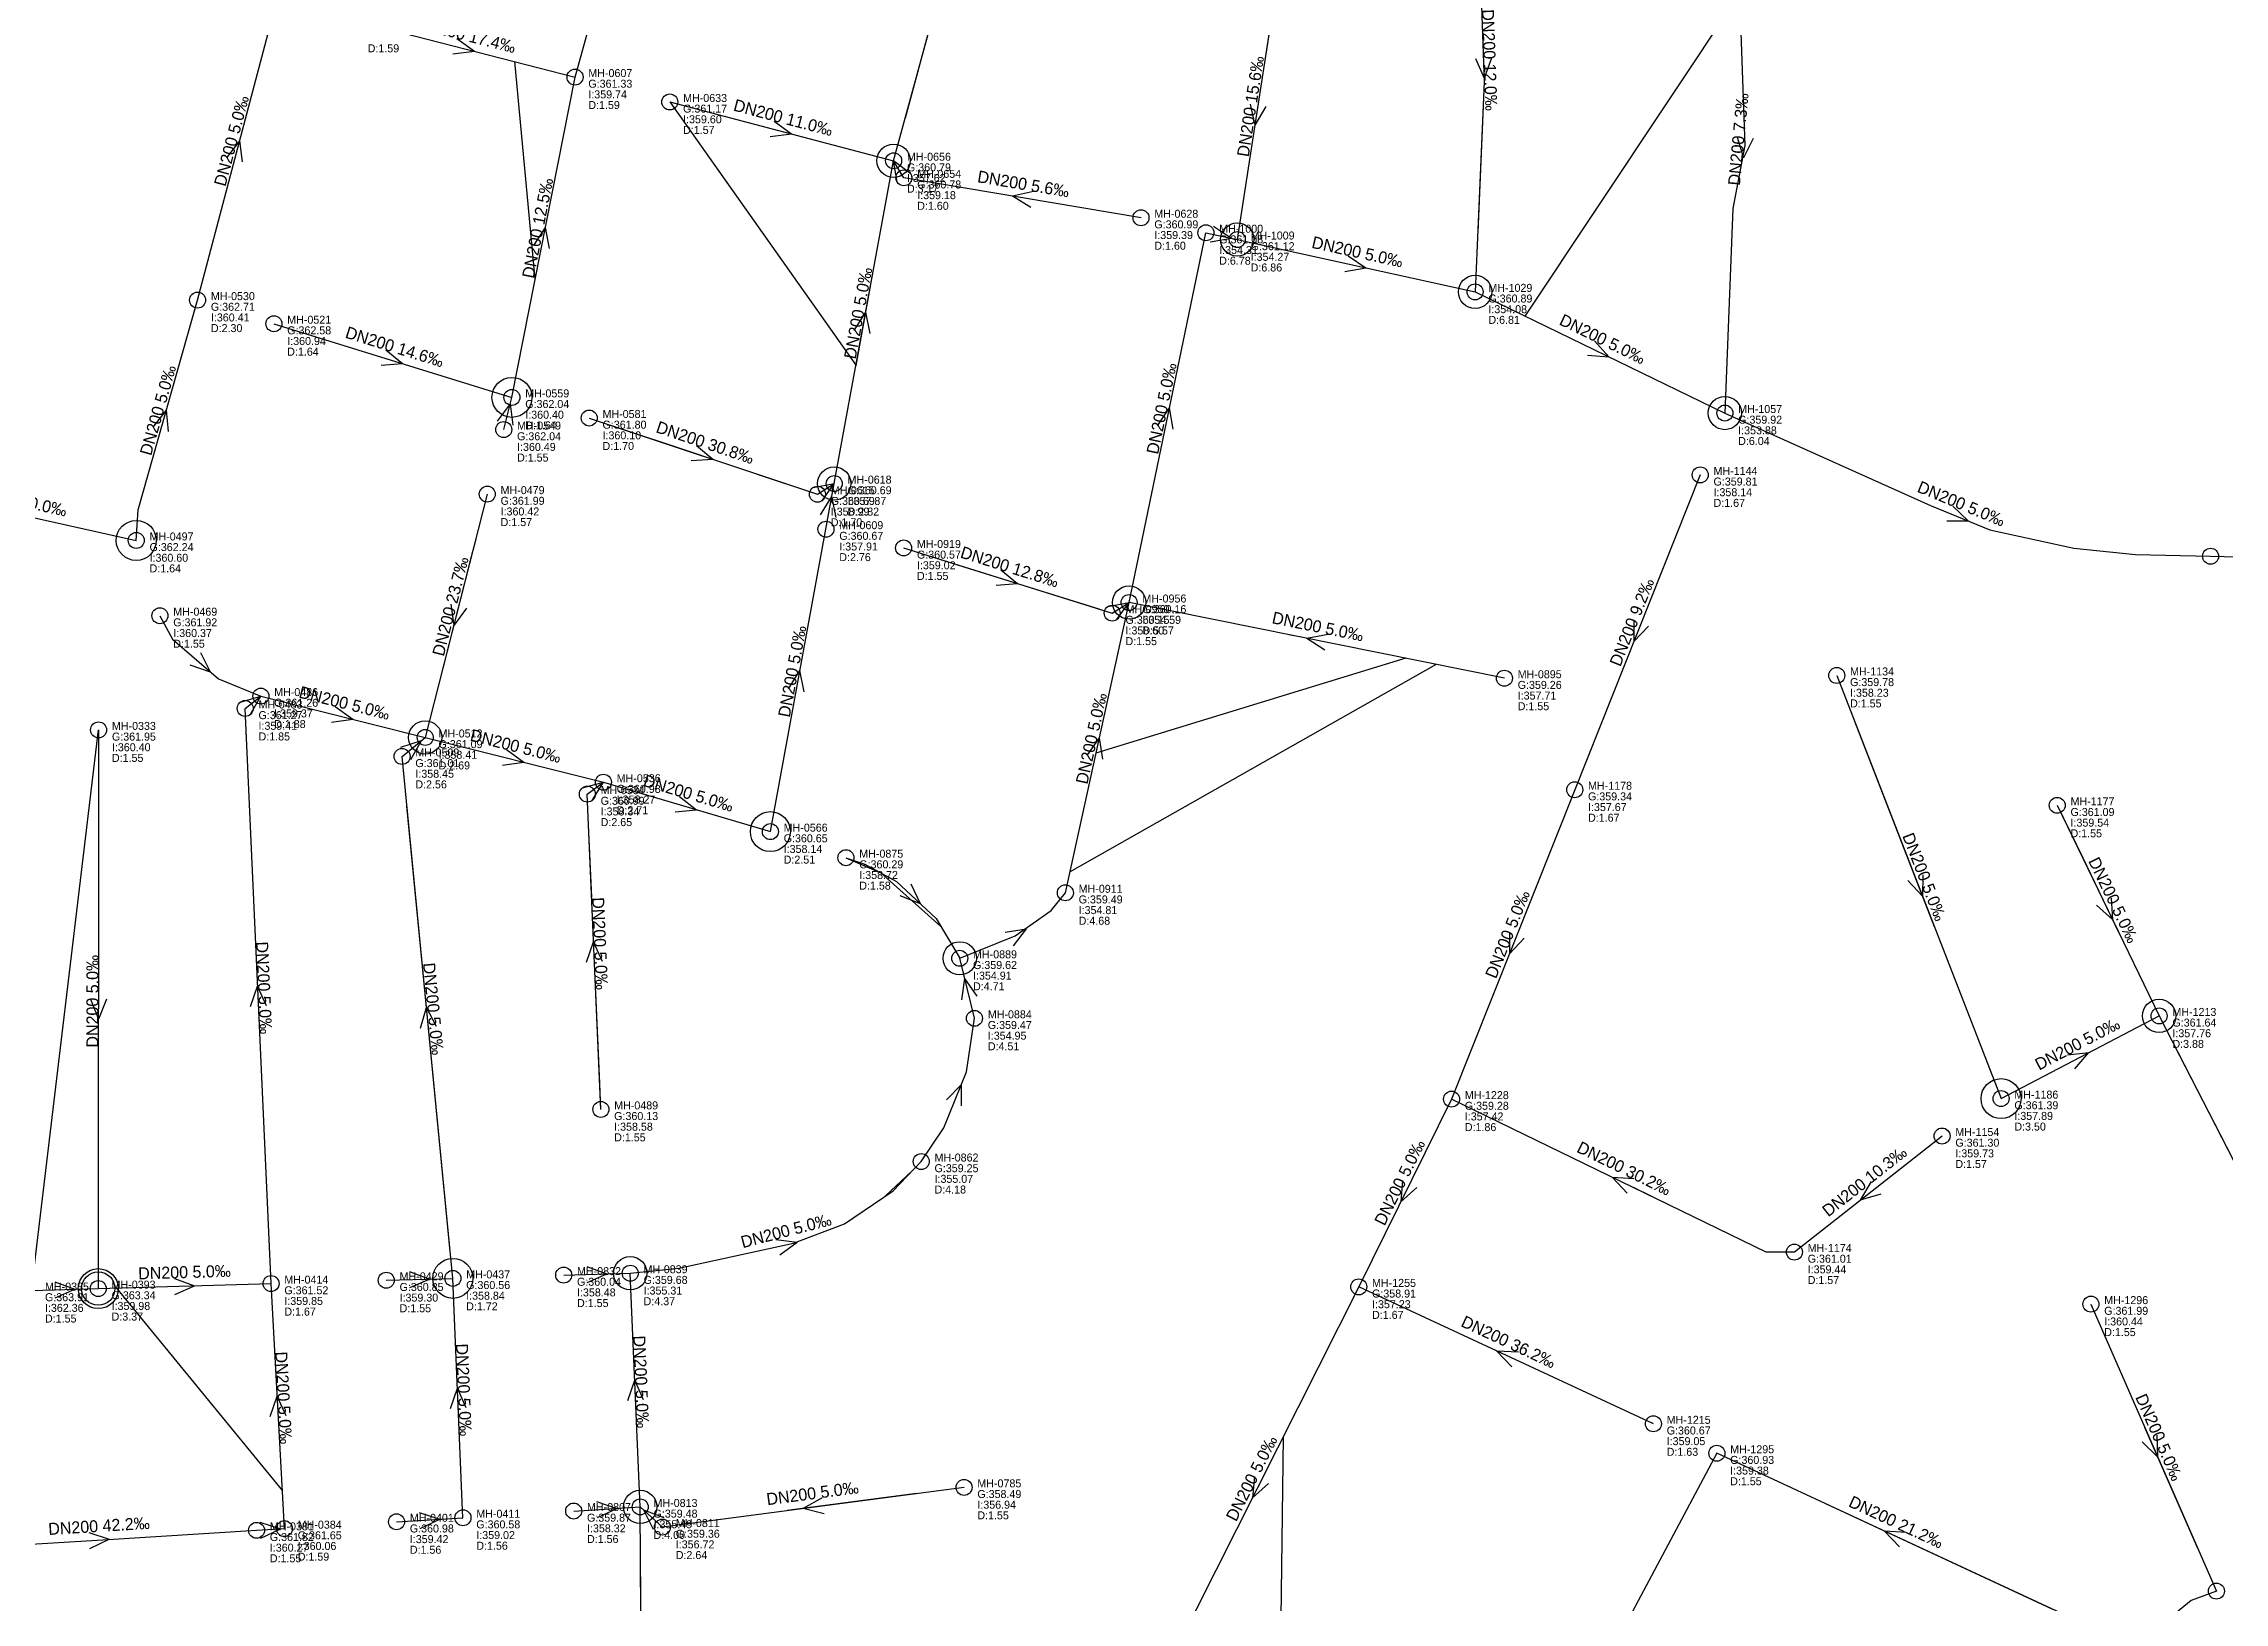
# Model space of a CAD drawing. Header units: metres. Extents: x 449901 to 451990, y 2566737 to 2570846.
# Drawn here: x 450294.3 to 450621.7, y 2568739.8 to 2568973.8 of the extents above; entities that cross this region are included whole.
import ezdxf
from ezdxf.enums import TextEntityAlignment as Align

# ---------------------------------------------------------------- set-up
doc = ezdxf.new("R2010")
doc.units = ezdxf.units.M
for name, color, linetype in [('SEW-DROP', 6, 'Continuous'), ('SEW-LABEL', 2, 'Continuous'), ('SEW-MH', 7, 'Continuous'), ('SEW-MH-LABEL', 8, 'Continuous'), ('SEW-PIPE-DN200', 3, 'Continuous'), ('SEW-RIDER', 8, 'Continuous'), ('SEW-SWEPT-CH', 6, 'Continuous')]:
    doc.layers.add(name, color=color, linetype=linetype)

msp = doc.modelspace()

# ---------------------------------------------------------------- linework, layer by layer
at = {"layer": 'SEW-DROP'}
for centre in [(450421.92, 2568956.21), (450421.92, 2568956.21), (450473.52, 2568944.38), (450509.22, 2568936.52), (450546.72, 2568918.33), (450413.01, 2568907.73), (450457.27, 2568889.88), (450457.27, 2568889.88), (450351.59, 2568869.62), (450351.59, 2568869.62), (450431.84, 2568836.46), (450611.92, 2568827.81), (450382.38, 2568789.18), (450302.5, 2568786.87), (450383.87, 2568754.09), (450383.87, 2568754.09)]:
    msp.add_circle(centre, 2.5, dxfattribs=at)
at = {"layer": 'SEW-LABEL'}
for p, q in [((450356.36, 2568974.56), (450358.97, 2568972.65)), ((450355.76, 2568972.24), (450358.97, 2568972.65)), ((450509.26, 2568971.55), (450510.56, 2568968.59)), ((450511.66, 2568971.63), (450510.56, 2568968.59)), ((450475.43, 2568964.71), (450476.16, 2568961.56)), ((450477.8, 2568964.34), (450476.16, 2568961.56)), ((450403.97, 2568962.16), (450406.57, 2568960.24)), ((450321.82, 2568956.63), (450323.75, 2568959.22)), ((450324.14, 2568956.02), (450323.75, 2568959.22)), ((450403.36, 2568959.84), (450406.57, 2568960.24)), ((450548.59, 2568959.75), (450549.5, 2568956.65)), ((450550.98, 2568959.53), (450549.5, 2568956.65)), ((450422.43, 2568953.02), (450421.92, 2568956.21)), ((450424.49, 2568954.26), (450421.92, 2568956.21)), ((450442.94, 2568951.58), (450439.78, 2568950.89)), ((450442.54, 2568949.21), (450439.78, 2568950.89)), ((450367.88, 2568943.49), (450369.64, 2568946.2)), ((450370.24, 2568943.02), (450369.64, 2568946.2)), ((450469.44, 2568944.03), (450472.63, 2568944.57)), ((450469.95, 2568946.38), (450472.63, 2568944.57)), ((450490.17, 2568941.94), (450492.84, 2568940.13)), ((450489.65, 2568939.6), (450492.84, 2568940.13)), ((450416.01, 2568930.71), (450417.74, 2568933.45)), ((450418.38, 2568930.28), (450417.74, 2568933.45)), ((450527.15, 2568929.16), (450529.32, 2568926.77)), ((450344.96, 2568925.51), (450348.18, 2568925.77)), ((450345.67, 2568927.8), (450348.18, 2568925.77)), ((450526.1, 2568927), (450529.32, 2568926.77)), ((450310.76, 2568916.21), (450312.73, 2568918.77)), ((450313.07, 2568915.55), (450312.73, 2568918.77)), ((450362.46, 2568917.1), (450364.37, 2568919.71)), ((450364.79, 2568916.51), (450364.37, 2568919.71)), ((450461.55, 2568916.42), (450463.34, 2568919.11)), ((450463.9, 2568915.93), (450463.34, 2568919.11)), ((450392.3, 2568913.47), (450394.76, 2568911.38)), ((450391.54, 2568911.19), (450394.76, 2568911.38)), ((450409.84, 2568907.14), (450413.01, 2568907.73)), ((450410.93, 2568903.05), (450412.65, 2568905.79)), ((450411.12, 2568905.11), (450413.01, 2568907.73)), ((450413.29, 2568902.62), (450412.65, 2568905.79)), ((450580.04, 2568902.15), (450583.27, 2568902.12)), ((450580.96, 2568904.37), (450583.27, 2568902.12)), ((450437.29, 2568892.48), (450440.51, 2568892.73)), ((450438, 2568894.77), (450440.51, 2568892.73)), ((450355.46, 2568889.64), (450355.88, 2568886.43)), ((450357.78, 2568889.04), (450355.88, 2568886.43)), ((450454.09, 2568889.29), (450457.27, 2568889.88)), ((450455.37, 2568887.27), (450457.27, 2568889.88)), ((450533.04, 2568887.24), (450533.05, 2568884.01)), ((450535.27, 2568886.35), (450533.05, 2568884.01)), ((450317.83, 2568882.36), (450319.32, 2568879.49)), ((450487.15, 2568885.08), (450483.97, 2568884.49)), ((450486.68, 2568882.72), (450483.97, 2568884.49)), ((450316.27, 2568880.54), (450319.32, 2568879.49)), ((450406.13, 2568876.93), (450407.85, 2568879.66)), ((450408.49, 2568876.49), (450407.85, 2568879.66)), ((450323.81, 2568874.91), (450326.91, 2568875.83)), ((450325.3, 2568873.03), (450326.91, 2568875.83)), ((450338.08, 2568874.26), (450340.7, 2568872.36)), ((450337.5, 2568871.93), (450340.7, 2568872.36)), ((450450.99, 2568866.89), (450452.81, 2568869.56)), ((450453.34, 2568866.37), (450452.81, 2568869.56)), ((450347.93, 2568868.17), (450351.01, 2568869.15)), ((450349.45, 2568866.32), (450351.01, 2568869.15)), ((450363.8, 2568867.79), (450366.42, 2568865.9)), ((450363.21, 2568865.46), (450366.42, 2568865.9)), ((450375.21, 2568862.08), (450378.34, 2568862.9)), ((450376.64, 2568860.15), (450378.34, 2568862.9)), ((450389.78, 2568860.77), (450392.31, 2568858.77)), ((450389.1, 2568858.47), (450392.31, 2568858.77)), ((450424.51, 2568847.62), (450425.89, 2568844.7)), ((450574.19, 2568848.13), (450576.4, 2568845.77)), ((450576.43, 2568849), (450576.4, 2568845.77)), ((450422.87, 2568845.87), (450425.89, 2568844.7)), ((450602.54, 2568844.45), (450604.93, 2568842.27)), ((450604.7, 2568845.5), (450604.93, 2568842.27)), ((450438.69, 2568840.4), (450441.89, 2568840.89)), ((450439.91, 2568838.33), (450441.89, 2568840.89)), ((450514.37, 2568840.38), (450514.38, 2568837.15)), ((450375.81, 2568835.89), (450376.88, 2568838.94)), ((450378.21, 2568836), (450376.88, 2568838.94)), ((450516.6, 2568839.49), (450514.38, 2568837.15)), ((450432.14, 2568830.21), (450432.59, 2568833.41)), ((450434.47, 2568830.79), (450432.59, 2568833.41)), ((450301.32, 2568830.31), (450302.52, 2568827.31)), ((450303.72, 2568830.31), (450302.52, 2568827.31)), ((450325.37, 2568829.24), (450326.43, 2568832.29)), ((450327.76, 2568829.35), (450326.43, 2568832.29)), ((450350.88, 2568825.98), (450351.78, 2568829.08)), ((450353.27, 2568826.21), (450351.78, 2568829.08)), ((450598.17, 2568821.98), (450601.39, 2568822.3)), ((450599.28, 2568819.85), (450601.39, 2568822.3)), ((450429.88, 2568815.21), (450432.12, 2568817.54)), ((450432.11, 2568814.31), (450432.12, 2568817.54)), ((450498.3, 2568803.1), (450498.05, 2568799.88)), ((450500.45, 2568802.04), (450498.05, 2568799.88)), ((450532.03, 2568801.18), (450529.85, 2568803.57)), ((450533.08, 2568803.34), (450529.85, 2568803.57)), ((450568.68, 2568802.94), (450567.06, 2568800.14)), ((450570.16, 2568801.05), (450567.06, 2568800.14)), ((450404.24, 2568794.26), (450407.44, 2568793.86)), ((450404.84, 2568791.94), (450407.44, 2568793.86)), ((450295.96, 2568787.88), (450299, 2568786.77)), ((450313.93, 2568788.4), (450316.97, 2568787.29)), ((450349.21, 2568789.42), (450352.24, 2568788.31)), ((450349.28, 2568787.02), (450352.24, 2568788.31)), ((450375.85, 2568790.2), (450378.88, 2568789.08)), ((450375.92, 2568787.8), (450378.88, 2568789.08)), ((450296.03, 2568785.48), (450299, 2568786.77)), ((450314, 2568786), (450316.97, 2568787.29)), ((450514.73, 2568775.13), (450512.51, 2568777.49)), ((450515.74, 2568777.31), (450512.51, 2568777.49)), ((450355.37, 2568768.89), (450356.44, 2568771.94)), ((450357.76, 2568768.99), (450356.44, 2568771.94)), ((450381.99, 2568770.09), (450383.06, 2568773.13)), ((450384.38, 2568770.19), (450383.06, 2568773.13)), ((450328.33, 2568767.66), (450329.36, 2568770.72)), ((450330.72, 2568767.79), (450329.36, 2568770.72)), ((450611.6, 2568764.85), (450611.7, 2568761.62)), ((450609.4, 2568763.89), (450611.7, 2568761.62)), ((450476.08, 2568758.68), (450475.8, 2568755.46)), ((450377.31, 2568754.89), (450380.37, 2568753.87)), ((450411.18, 2568755.44), (450408.36, 2568753.86)), ((450478.22, 2568757.6), (450475.8, 2568755.46)), ((450326.78, 2568751.81), (450329.85, 2568750.8)), ((450350.7, 2568753.27), (450353.77, 2568752.25)), ((450350.85, 2568750.87), (450353.77, 2568752.25)), ((450377.45, 2568752.49), (450380.37, 2568753.87)), ((450385.85, 2568750.68), (450384.42, 2568753.59)), ((450387.45, 2568752.47), (450384.42, 2568753.59)), ((450411.49, 2568753.06), (450408.36, 2568753.86)), ((450301.09, 2568750.25), (450304.16, 2568749.23)), ((450301.24, 2568747.85), (450304.16, 2568749.23)), ((450326.93, 2568749.42), (450329.85, 2568750.8)), ((450572.93, 2568748.09), (450570.71, 2568750.44)), ((450573.94, 2568750.27), (450570.71, 2568750.44))]:
    msp.add_line(p, q, dxfattribs=at)
at = {"layer": 'SEW-MH'}
for centre in [(450374.08, 2568968.77), (450388.31, 2568965.03), (450421.92, 2568956.21), (450423.46, 2568953.64), (450459.06, 2568947.65), (450468.8, 2568945.4), (450473.52, 2568944.38), (450317.41, 2568935.28), (450509.22, 2568936.52), (450328.87, 2568931.74), (450364.61, 2568920.68), (450376.21, 2568917.58), (450546.72, 2568918.33), (450363.38, 2568915.84), (450413.01, 2568907.73), (450543.02, 2568909.04), (450360.91, 2568906.15), (450410.48, 2568906.13), (450411.76, 2568900.89), (450308.2, 2568899.2), (450423.42, 2568898.07), (450619.65, 2568896.82), (450311.76, 2568887.9), (450454.73, 2568888.28), (450457.27, 2568889.88), (450513.62, 2568878.51), (450563.52, 2568878.93), (450326.91, 2568875.83), (450324.56, 2568873.97), (450302.55, 2568870.75), (450351.59, 2568869.62), (450348.11, 2568866.77), (450378.34, 2568862.9), (450524.18, 2568861.77), (450375.93, 2568861.11), (450596.62, 2568859.43), (450403.41, 2568855.48), (450414.76, 2568851.57), (450447.7, 2568846.3), (450431.84, 2568836.46), (450434.06, 2568827.45), (450611.92, 2568827.81), (450377.96, 2568813.78), (450505.68, 2568815.32), (450588.19, 2568815.4), (450579.33, 2568809.78), (450426.06, 2568805.95), (450557.16, 2568792.36), (450302.5, 2568786.87), (450328.44, 2568787.62), (450345.74, 2568788.12), (450355.74, 2568788.41), (450372.38, 2568788.9), (450382.38, 2568789.18), (450491.75, 2568787.13), (450601.68, 2568784.54), (450535.99, 2568766.57), (450545.52, 2568762.15), (450432.49, 2568757.03), (450373.88, 2568753.48), (450383.87, 2568754.09), (450326.26, 2568750.58), (450330.45, 2568750.83), (450347.28, 2568751.86), (450357.26, 2568752.47), (450387.21, 2568751.07), (450620.52, 2568741.46)]:
    msp.add_circle(centre, 1.2, dxfattribs=at)
at = {"layer": 'SEW-PIPE-DN200'}
for points in [[(450374.08, 2568968.77), (450382.93, 2569000.62), (450386.63, 2569022.29), (450387.45, 2569033.5)], [(450421.92, 2568956.21), (450433.29, 2568997.92), (450437.1, 2569006.49), (450447.93, 2569025.78)], [(450509.34, 2569003.66), (450510.58, 2568968.03), (450509.22, 2568936.52)], [(450548.33, 2568998.12), (450549.71, 2568958.5), (450547.93, 2568949.03), (450546.72, 2568918.33)], [(450479.25, 2568981.71), (450473.52, 2568944.38)], [(450317.41, 2568935.28), (450329.32, 2568980.26)], [(450340.95, 2568977.28), (450374.08, 2568968.77)], [(450364.61, 2568920.68), (450374.08, 2568968.77)], [(450388.31, 2568965.03), (450421.92, 2568956.21)], [(450413.01, 2568907.73), (450421.92, 2568956.21)], [(450423.46, 2568953.64), (450421.92, 2568956.21)], [(450459.06, 2568947.65), (450423.46, 2568953.64)], [(450457.27, 2568889.88), (450468.8, 2568945.4)], [(450468.8, 2568945.4), (450473.52, 2568944.38)], [(450473.52, 2568944.38), (450509.22, 2568936.52)], [(450308.2, 2568899.2), (450308.49, 2568903.77), (450317.41, 2568935.28)], [(450509.22, 2568936.52), (450546.72, 2568918.33)], [(450328.87, 2568931.74), (450364.61, 2568920.68)], [(450363.38, 2568915.84), (450364.61, 2568920.68)], [(450376.21, 2568917.58), (450410.48, 2568906.13)], [(450546.72, 2568918.33), (450577.6, 2568904.46), (450586.52, 2568900.78), (450599.14, 2568898.02), (450608.37, 2568897.09), (450619.65, 2568896.82)], [(450543.02, 2568909.04), (450524.18, 2568861.77)], [(450272.04, 2568907.27), (450308.2, 2568899.2)], [(450360.91, 2568906.15), (450351.59, 2568869.62)], [(450410.48, 2568906.13), (450413.01, 2568907.73)], [(450411.76, 2568900.89), (450413.01, 2568907.73)], [(450403.41, 2568855.48), (450411.76, 2568900.89)], [(450423.42, 2568898.07), (450454.73, 2568888.28)], [(450619.65, 2568896.82), (450654.25, 2568895.98), (450699.62, 2568897.25)], [(450447.7, 2568846.3), (450447.7, 2568846.3), (450457.27, 2568889.88)], [(450454.73, 2568888.28), (450457.27, 2568889.88)], [(450513.62, 2568878.51), (450457.27, 2568889.88)], [(450311.76, 2568887.9), (450313.64, 2568884.38), (450320.56, 2568878.43), (450326.91, 2568875.83)], [(450324.56, 2568873.97), (450326.91, 2568875.83)], [(450326.91, 2568875.83), (450351.59, 2568869.62)], [(450563.52, 2568878.93), (450588.19, 2568815.4)], [(450328.44, 2568787.62), (450324.56, 2568873.97)], [(450302.55, 2568870.75), (450302.5, 2568786.87)], [(450348.11, 2568866.77), (450351.59, 2568869.62)], [(450351.59, 2568869.62), (450378.34, 2568862.9)], [(450355.74, 2568788.41), (450348.11, 2568866.77)], [(450375.93, 2568861.11), (450378.34, 2568862.9)], [(450378.34, 2568862.9), (450403.41, 2568855.48)], [(450377.96, 2568813.78), (450375.93, 2568861.11)], [(450524.18, 2568861.77), (450505.68, 2568815.32), (450505.68, 2568815.32)], [(450596.62, 2568859.43), (450611.92, 2568827.81)], [(450414.76, 2568851.57), (450417.6, 2568850.59), (450422.36, 2568847.99), (450428.3, 2568842.44), (450431.84, 2568836.46)], [(450431.84, 2568836.46), (450440.16, 2568839.82), (450445.59, 2568843.66), (450447.7, 2568846.3)], [(450434.06, 2568827.45), (450431.84, 2568836.46)], [(450426.06, 2568805.95), (450429.47, 2568810.99), (450432.88, 2568819.43), (450434.06, 2568827.45), (450434.06, 2568827.45)], [(450588.19, 2568815.4), (450611.92, 2568827.81)], [(450611.92, 2568827.81), (450646.68, 2568760.19), (450655.67, 2568745.54)], [(450505.68, 2568815.32), (450491.75, 2568787.13)], [(450557.16, 2568792.36), (450552.92, 2568792.36), (450505.68, 2568815.32)], [(450579.33, 2568809.78), (450557.16, 2568792.36), (450557.16, 2568792.36)], [(450382.38, 2568789.18), (450389.69, 2568789.96), (450406.86, 2568793.67), (450414.55, 2568796.58), (450421.85, 2568801.56), (450426.06, 2568805.95), (450426.06, 2568805.95)], [(450302.5, 2568786.87), (450328.44, 2568787.62)], [(450330.45, 2568750.83), (450328.44, 2568787.62)], [(450345.74, 2568788.12), (450355.74, 2568788.41)], [(450357.26, 2568752.47), (450355.74, 2568788.41)], [(450372.38, 2568788.9), (450382.38, 2568789.18)], [(450383.87, 2568754.09), (450382.38, 2568789.18)], [(450292.5, 2568786.58), (450302.5, 2568786.87)], [(450491.75, 2568787.13), (450461.19, 2568726.48)], [(450535.99, 2568766.57), (450491.75, 2568787.13)], [(450601.68, 2568784.54), (450620.52, 2568741.46), (450620.52, 2568741.46)], [(450545.52, 2568762.15), (450512.88, 2568700.89)], [(450598.63, 2568737.47), (450545.52, 2568762.15)], [(450432.49, 2568757.03), (450387.21, 2568751.07)], [(450347.28, 2568751.86), (450357.26, 2568752.47)], [(450373.88, 2568753.48), (450383.87, 2568754.09)], [(450381.81, 2568698.01), (450384.14, 2568705.68), (450383.87, 2568754.09)], [(450387.21, 2568751.07), (450383.87, 2568754.09)], [(450279.06, 2568747.7), (450303.18, 2568749.17), (450326.26, 2568750.58)], [(450326.26, 2568750.58), (450330.45, 2568750.83)], [(450620.52, 2568741.46), (450616.75, 2568740.02), (450608.16, 2568733.04)]]:
    msp.add_lwpolyline(points, dxfattribs=at)
at = {"layer": 'SEW-RIDER'}
for points in [[(450423.68, 2568962.65), (450428.48, 2568980.27), (450430.58, 2568987.98)], [(450479.14, 2568980.98), (450477.65, 2568971.26)], [(450516.73, 2568932.88), (450548.91, 2568981.28)], [(450368.11, 2568938.45), (450365.05, 2568971.09)], [(450510.58, 2568968.03), (450510.22, 2568959.69), (450509.61, 2568945.48)], [(450388.31, 2568965.03), (450416.27, 2568925.47), (450418.97, 2568940.14)], [(450376.21, 2568917.58), (450388.76, 2568913.38), (450405.63, 2568907.75)], [(450359.18, 2568899.37), (450358.26, 2568895.78), (450353.64, 2568877.66)], [(450423.42, 2568898.07), (450433.27, 2568894.99), (450452.71, 2568888.91)], [(450483.16, 2568884.66), (450481.24, 2568885.04)], [(450448.39, 2568849.42), (450503.32, 2568880.59), (450502.71, 2568880.71)], [(450498.89, 2568881.48), (450498.82, 2568881.5), (450452.3, 2568867.25)], [(450292.5, 2568786.58), (450302.55, 2568870.75), (450302.55, 2568869.64)], [(450324.73, 2568870.03), (450324.72, 2568870.33)], [(450566.19, 2568872.06), (450576.51, 2568845.47), (450578.16, 2568841.23)], [(450596.62, 2568859.43), (450600.45, 2568851.53), (450605.88, 2568840.31)], [(450355.35, 2568792.46), (450351.58, 2568831.13), (450348.84, 2568859.28)], [(450376.59, 2568845.64), (450376.17, 2568855.36)], [(450302.54, 2568850.9), (450302.53, 2568835.5), (450302.52, 2568828.9)], [(450414.76, 2568851.57), (450419.99, 2568849.29), (450429.02, 2568841.23)], [(450377.96, 2568813.78), (450377.79, 2568817.67), (450377.21, 2568831.21)], [(450614.09, 2568823.6), (450623.79, 2568804.73), (450636.63, 2568779.75)], [(450420.72, 2568800.79), (450424.64, 2568804.48)], [(450538.63, 2568799.31), (450532.99, 2568802.05)], [(450558.37, 2568793.31), (450557.16, 2568792.36)], [(450305.25, 2568786.95), (450330.14, 2568756.5)], [(450601.68, 2568784.54), (450601.68, 2568784.54), (450602.34, 2568783.04)], [(450480.39, 2568764.59), (450479.78, 2568718.03)], [(450609.75, 2568766.08), (450617.74, 2568747.81)], [(450425.33, 2568756.09), (450405.92, 2568753.54)], [(450595.86, 2568738.76), (450561.86, 2568754.56)], [(450383.99, 2568731.42), (450383.9, 2568747.7)]]:
    msp.add_lwpolyline(points, dxfattribs=at)
at = {"layer": 'SEW-SWEPT-CH'}
for centre in [(450364.61, 2568920.68), (450308.2, 2568899.2), (450403.41, 2568855.48), (450588.19, 2568815.4), (450355.74, 2568788.41), (450302.5, 2568786.87)]:
    msp.add_circle(centre, 3, dxfattribs=at)

# ---------------------------------------------------------------- texts
at = {"layer": 'SEW-LABEL'}
for s, rotation, p in [('DN200 17.4‰', -14.4, (450357.51, 2568974.23)), ('DN200 12.0‰', -88.0114, (450510.51, 2568971.29)), ('DN200 15.6‰', 81.2781, (450476.39, 2568964.24)), ('DN200 5.0‰', 75.1636, (450323.37, 2568958.97)), ('DN200 11.0‰', -14.6986, (450405.12, 2568961.82)), ('DN200 7.3‰', 84.5502, (450549.64, 2568959.35)), ('DN200 5.6‰', 350.4414, (450441.26, 2568951.84)), ('DN200 12.5‰', 78.8616, (450369.35, 2568945.93)), ('DN200 5.0‰', -12.4054, (450491.37, 2568941.65)), ('DN200 5.0‰', 79.589, (450417.47, 2568933.17)), ('DN200 5.0‰', -25.8819, (450527.97, 2568928.63)), ('DN200 14.6‰', -17.1858, (450346.74, 2568927.41)), ('DN200 5.0‰', 74.1988, (450312.33, 2568918.52)), ('DN200 5.0‰', 78.2628, (450463.03, 2568918.84)), ('DN200 30.8‰', -18.4813, (450393.34, 2568913.05)), ('DN200 60.0‰', -12.5847, (450290.12, 2568904.43)), ('DN200 5.0‰', -22.377, (450581.89, 2568903.89)), ('DN200 23.7‰', 75.6878, (450356.25, 2568889.09)), ('DN200 12.8‰', -17.3633, (450439.08, 2568894.38)), ('DN200 9.2‰', 68.276, (450533.6, 2568886.61)), ('DN200 5.0‰', 79.5889, (450407.58, 2568879.39)), ('DN200 5.0‰', 348.5868, (450485.44, 2568885.4)), ('DN200 5.0‰', -14.1134, (450339.25, 2568873.93)), ('DN200 5.0‰', 77.6235, (450452.49, 2568869.29)), ('DN200 5.0‰', -14.113, (450364.96, 2568867.46)), ('DN200 5.0‰', -16.4772, (450390.87, 2568860.39)), ('DN200 5.0‰', -68.7776, (450575.85, 2568848.37)), ('DN200 5.0‰', -64.1716, (450604.27, 2568844.82)), ('DN200 5.0‰', 68.276, (450514.93, 2568839.75)), ('DN200 5.0‰', 272.4611, (450376.94, 2568838.64)), ('DN200 5.0‰', 89.9628, (450302.52, 2568830.01)), ('DN200 5.0‰', 272.5767, (450326.5, 2568831.99)), ('DN200 5.0‰', 275.5611, (450351.93, 2568828.79)), ('DN200 5.0‰', 27.6067, (450600.06, 2568822.81)), ('DN200 5.0‰', 63.7096, (450498.71, 2568802.43)), ('DN200 30.2‰', 334.0793, (450531.2, 2568804.11)), ('DN200 10.3‰', 38.1574, (450568.24, 2568802.27)), ('DN200 5.0‰', 14.5485, (450405.99, 2568794.68)), ('DN200 5.0‰', 1.6608, (450315.47, 2568788.45)), ('DN200 36.2‰', 335.0785, (450513.87, 2568778.05)), ('DN200 5.0‰', 272.4277, (450356.5, 2568771.64)), ('DN200 5.0‰', 272.4278, (450383.12, 2568772.84)), ('DN200 5.0‰', 273.1185, (450329.44, 2568770.43)), ('DN200 5.0‰', -66.3856, (450611.1, 2568764.2)), ('DN200 5.0‰', 63.2605, (450476.47, 2568758)), ('DN200 5.0‰', 7.4993, (450409.85, 2568755.25)), ('DN200 21.2‰', 335.0783, (450572.07, 2568751.01)), ('DN200 42.2‰', 3.487, (450302.66, 2568750.34))]:
    msp.add_text(s, height=1.8, rotation=rotation, dxfattribs=at).set_placement(p, align=Align.CENTER)
at = {"layer": 'SEW-MH-LABEL'}
for s, p in [('D:1.59', (450342.95, 2568972.48)), ('G:361.33', (450376.08, 2568967.17)), ('MH-0607', (450376.08, 2568968.77)), ('D:1.59', (450376.08, 2568963.97)), ('I:359.74', (450376.08, 2568965.57)), ('G:361.17', (450390.31, 2568963.43)), ('MH-0633', (450390.31, 2568965.03)), ('D:1.57', (450390.31, 2568960.23)), ('I:359.60', (450390.31, 2568961.83)), ('G:360.79', (450423.92, 2568954.61)), ('MH-0656', (450423.92, 2568956.21)), ('MH-0654', (450425.46, 2568953.64)), ('D:3.17', (450423.92, 2568951.41)), ('I:357.62', (450423.92, 2568953.01)), ('G:360.78', (450425.46, 2568952.04)), ('I:359.18', (450425.46, 2568950.44)), ('D:1.60', (450425.46, 2568948.84)), ('MH-0628', (450461.06, 2568947.65)), ('G:360.99', (450461.06, 2568946.05)), ('I:359.39', (450461.06, 2568944.45)), ('G:361.08', (450470.8, 2568943.8)), ('MH-1000', (450470.8, 2568945.4)), ('MH-1009', (450475.52, 2568944.38)), ('D:1.60', (450461.06, 2568942.85)), ('D:6.78', (450470.8, 2568940.6)), ('I:354.31', (450470.8, 2568942.2)), ('G:361.12', (450475.52, 2568942.78)), ('I:354.27', (450475.52, 2568941.18)), ('D:6.86', (450475.52, 2568939.58)), ('G:362.71', (450319.41, 2568933.68)), ('MH-0530', (450319.41, 2568935.28)), ('G:360.89', (450511.22, 2568934.92)), ('MH-1029', (450511.22, 2568936.52)), ('D:2.30', (450319.41, 2568930.48)), ('I:360.41', (450319.41, 2568932.08)), ('MH-0521', (450330.87, 2568931.74)), ('D:6.81', (450511.22, 2568931.72)), ('I:354.08', (450511.22, 2568933.32)), ('G:362.58', (450330.87, 2568930.14)), ('I:360.94', (450330.87, 2568928.54)), ('D:1.64', (450330.87, 2568926.94)), ('MH-0559', (450366.61, 2568920.68)), ('G:362.04', (450366.61, 2568919.08)), ('I:360.40', (450366.61, 2568917.48)), ('MH-0581', (450378.21, 2568917.58)), ('MH-1057', (450548.72, 2568918.33)), ('G:362.04', (450365.38, 2568914.24)), ('MH-0549', (450365.38, 2568915.84)), ('D:1.64', (450366.61, 2568915.88)), ('G:361.80', (450378.21, 2568915.98)), ('I:360.10', (450378.21, 2568914.38)), ('G:359.92', (450548.72, 2568916.73)), ('I:353.88', (450548.72, 2568915.13)), ('D:1.55', (450365.38, 2568911.04)), ('I:360.49', (450365.38, 2568912.64)), ('D:1.70', (450378.21, 2568912.78)), ('D:6.04', (450548.72, 2568913.53)), ('MH-0618', (450415.01, 2568907.73)), ('G:359.81', (450545.02, 2568907.44)), ('MH-1144', (450545.02, 2568909.04)), ('G:361.99', (450362.91, 2568904.55)), ('MH-0479', (450362.91, 2568906.15)), ('G:360.69', (450412.48, 2568904.53)), ('MH-0615', (450412.48, 2568906.13)), ('G:360.69', (450415.01, 2568906.13)), ('I:357.87', (450415.01, 2568904.53)), ('D:1.67', (450545.02, 2568904.24)), ('I:358.14', (450545.02, 2568905.84)), ('D:1.57', (450362.91, 2568901.35)), ('I:360.42', (450362.91, 2568902.95)), ('D:1.70', (450412.48, 2568901.33)), ('I:358.99', (450412.48, 2568902.93)), ('MH-0609', (450413.76, 2568900.89)), ('D:2.82', (450415.01, 2568902.93)), ('G:362.24', (450310.2, 2568897.6)), ('MH-0497', (450310.2, 2568899.2)), ('G:360.67', (450413.76, 2568899.29)), ('I:357.91', (450413.76, 2568897.69)), ('MH-0919', (450425.42, 2568898.07)), ('D:1.64', (450310.2, 2568894.4)), ('I:360.60', (450310.2, 2568896)), ('D:2.76', (450413.76, 2568896.09)), ('G:360.57', (450425.42, 2568896.47)), ('I:359.02', (450425.42, 2568894.87)), ('D:1.55', (450425.42, 2568893.27)), ('MH-0469', (450313.76, 2568887.9)), ('MH-0950', (450456.73, 2568888.28)), ('G:360.16', (450459.27, 2568888.28)), ('MH-0956', (450459.27, 2568889.88)), ('G:361.92', (450313.76, 2568886.3)), ('I:360.37', (450313.76, 2568884.7)), ('G:360.15', (450456.73, 2568886.68)), ('I:358.60', (450456.73, 2568885.08)), ('D:5.57', (450459.27, 2568885.08)), ('I:354.59', (450459.27, 2568886.68)), ('D:1.55', (450313.76, 2568883.1)), ('D:1.55', (450456.73, 2568883.48)), ('MH-0895', (450515.62, 2568878.51)), ('MH-1134', (450565.52, 2568878.93)), ('MH-0486', (450328.91, 2568875.83)), ('G:359.26', (450515.62, 2568876.91)), ('I:357.71', (450515.62, 2568875.31)), ('G:359.78', (450565.52, 2568877.33)), ('I:358.23', (450565.52, 2568875.73)), ('G:361.27', (450326.56, 2568872.37)), ('MH-0483', (450326.56, 2568873.97)), ('G:361.26', (450328.91, 2568874.23)), ('I:359.37', (450328.91, 2568872.63)), ('D:1.55', (450515.62, 2568873.71)), ('D:1.55', (450565.52, 2568874.13)), ('G:361.95', (450304.55, 2568869.15)), ('MH-0333', (450304.55, 2568870.75)), ('D:1.85', (450326.56, 2568869.17)), ('I:359.41', (450326.56, 2568870.77)), ('D:1.88', (450328.91, 2568871.03)), ('G:361.09', (450353.59, 2568868.02)), ('MH-0512', (450353.59, 2568869.62)), ('D:1.55', (450304.55, 2568865.95)), ('I:360.40', (450304.55, 2568867.55)), ('G:361.01', (450350.11, 2568865.17)), ('MH-0509', (450350.11, 2568866.77)), ('D:2.69', (450353.59, 2568864.82)), ('I:358.41', (450353.59, 2568866.42)), ('D:2.56', (450350.11, 2568861.97)), ('I:358.45', (450350.11, 2568863.57)), ('MH-0536', (450380.34, 2568862.9)), ('MH-1178', (450526.18, 2568861.77)), ('G:360.99', (450377.93, 2568859.51)), ('MH-0534', (450377.93, 2568861.11)), ('G:360.98', (450380.34, 2568861.3)), ('I:358.27', (450380.34, 2568859.7)), ('G:359.34', (450526.18, 2568860.17)), ('I:357.67', (450526.18, 2568858.57)), ('MH-1177', (450598.62, 2568859.43)), ('D:2.65', (450377.93, 2568856.31)), ('I:358.34', (450377.93, 2568857.91)), ('D:2.71', (450380.34, 2568858.1)), ('MH-0566', (450405.41, 2568855.48)), ('D:1.67', (450526.18, 2568856.97)), ('G:361.09', (450598.62, 2568857.83)), ('I:359.54', (450598.62, 2568856.23)), ('G:360.65', (450405.41, 2568853.88)), ('I:358.14', (450405.41, 2568852.28)), ('D:1.55', (450598.62, 2568854.63)), ('D:2.51', (450405.41, 2568850.68)), ('G:360.29', (450416.76, 2568849.97)), ('MH-0875', (450416.76, 2568851.57)), ('I:358.72', (450416.76, 2568848.37)), ('D:1.58', (450416.76, 2568846.77)), ('MH-0911', (450449.7, 2568846.3)), ('G:359.49', (450449.7, 2568844.7)), ('I:354.81', (450449.7, 2568843.1)), ('D:4.68', (450449.7, 2568841.5)), ('MH-0889', (450433.84, 2568836.46)), ('G:359.62', (450433.84, 2568834.86)), ('I:354.91', (450433.84, 2568833.26)), ('D:4.71', (450433.84, 2568831.66)), ('G:359.47', (450436.06, 2568825.85)), ('MH-0884', (450436.06, 2568827.45)), ('G:361.64', (450613.92, 2568826.21)), ('MH-1213', (450613.92, 2568827.81)), ('D:4.51', (450436.06, 2568822.65)), ('I:354.95', (450436.06, 2568824.25)), ('D:3.88', (450613.92, 2568823.01)), ('I:357.76', (450613.92, 2568824.61)), ('MH-0489', (450379.96, 2568813.78)), ('G:359.28', (450507.68, 2568813.72)), ('MH-1228', (450507.68, 2568815.32)), ('G:361.39', (450590.19, 2568813.8)), ('MH-1186', (450590.19, 2568815.4)), ('G:360.13', (450379.96, 2568812.18)), ('I:358.58', (450379.96, 2568810.58)), ('D:1.86', (450507.68, 2568810.52)), ('I:357.42', (450507.68, 2568812.12)), ('MH-1154', (450581.33, 2568809.78)), ('D:3.50', (450590.19, 2568810.6)), ('I:357.89', (450590.19, 2568812.2)), ('D:1.55', (450379.96, 2568808.98)), ('MH-0862', (450428.06, 2568805.95)), ('G:361.30', (450581.33, 2568808.18)), ('I:359.73', (450581.33, 2568806.58)), ('G:359.25', (450428.06, 2568804.35)), ('I:355.07', (450428.06, 2568802.75)), ('D:1.57', (450581.33, 2568804.98)), ('D:4.18', (450428.06, 2568801.15)), ('G:361.01', (450559.16, 2568790.76)), ('MH-1174', (450559.16, 2568792.36)), ('MH-0385', (450294.5, 2568786.58)), ('MH-0393', (450304.5, 2568786.87)), ('MH-0414', (450330.44, 2568787.62)), ('G:360.85', (450347.74, 2568786.52)), ('MH-0429', (450347.74, 2568788.12)), ('G:360.56', (450357.74, 2568786.81)), ('MH-0437', (450357.74, 2568788.41)), ('G:360.04', (450374.38, 2568787.3)), ('MH-0832', (450374.38, 2568788.9)), ('G:359.68', (450384.38, 2568787.58)), ('MH-0839', (450384.38, 2568789.18)), ('MH-1255', (450493.75, 2568787.13)), ('D:1.57', (450559.16, 2568787.56)), ('I:359.44', (450559.16, 2568789.16)), ('G:363.91', (450294.5, 2568784.98)), ('I:362.36', (450294.5, 2568783.38)), ('G:363.34', (450304.5, 2568785.27)), ('I:359.98', (450304.5, 2568783.67)), ('G:361.52', (450330.44, 2568786.02)), ('I:359.85', (450330.44, 2568784.42)), ('D:1.55', (450347.74, 2568783.32)), ('I:359.30', (450347.74, 2568784.92)), ('D:1.72', (450357.74, 2568783.61)), ('I:358.84', (450357.74, 2568785.21)), ('D:1.55', (450374.38, 2568784.1)), ('I:358.48', (450374.38, 2568785.7)), ('D:4.37', (450384.38, 2568784.38)), ('I:355.31', (450384.38, 2568785.98)), ('G:358.91', (450493.75, 2568785.53)), ('I:357.23', (450493.75, 2568783.93)), ('G:361.99', (450603.68, 2568782.94)), ('MH-1296', (450603.68, 2568784.54)), ('D:1.55', (450294.5, 2568781.78)), ('D:3.37', (450304.5, 2568782.07)), ('D:1.67', (450330.44, 2568782.82)), ('D:1.67', (450493.75, 2568782.33)), ('D:1.55', (450603.68, 2568779.74)), ('I:360.44', (450603.68, 2568781.34)), ('MH-1215', (450537.99, 2568766.57)), ('G:360.67', (450537.99, 2568764.97)), ('I:359.05', (450537.99, 2568763.37)), ('D:1.63', (450537.99, 2568761.77)), ('G:360.93', (450547.52, 2568760.55)), ('MH-1295', (450547.52, 2568762.15)), ('MH-0785', (450434.49, 2568757.03)), ('D:1.55', (450547.52, 2568757.35)), ('I:359.38', (450547.52, 2568758.95)), ('MH-0807', (450375.88, 2568753.48)), ('MH-0813', (450385.87, 2568754.09)), ('G:358.49', (450434.49, 2568755.43)), ('I:356.94', (450434.49, 2568753.83)), ('MH-0381', (450328.26, 2568750.58)), ('MH-0384', (450332.45, 2568750.83)), ('G:360.98', (450349.28, 2568750.26)), ('MH-0401', (450349.28, 2568751.86)), ('G:360.58', (450359.26, 2568750.87)), ('MH-0411', (450359.26, 2568752.47)), ('G:359.87', (450375.88, 2568751.88)), ('I:358.32', (450375.88, 2568750.28)), ('G:359.48', (450385.87, 2568752.49)), ('I:355.49', (450385.87, 2568750.89)), ('MH-0811', (450389.21, 2568751.07)), ('D:1.55', (450434.49, 2568752.23)), ('G:361.82', (450328.26, 2568748.98)), ('I:360.27', (450328.26, 2568747.38)), ('G:361.65', (450332.45, 2568749.23)), ('I:360.06', (450332.45, 2568747.63)), ('D:1.56', (450349.28, 2568747.06)), ('I:359.42', (450349.28, 2568748.66)), ('D:1.56', (450359.26, 2568747.67)), ('I:359.02', (450359.26, 2568749.27)), ('D:1.56', (450375.88, 2568748.68)), ('D:4.00', (450385.87, 2568749.29)), ('G:359.36', (450389.21, 2568749.47)), ('I:356.72', (450389.21, 2568747.87)), ('D:1.55', (450328.26, 2568745.78)), ('D:1.59', (450332.45, 2568746.03)), ('D:2.64', (450389.21, 2568746.27))]:
    msp.add_text(s, height=1.2, dxfattribs=at).set_placement(p)

doc.saveas('drawing.dxf')
